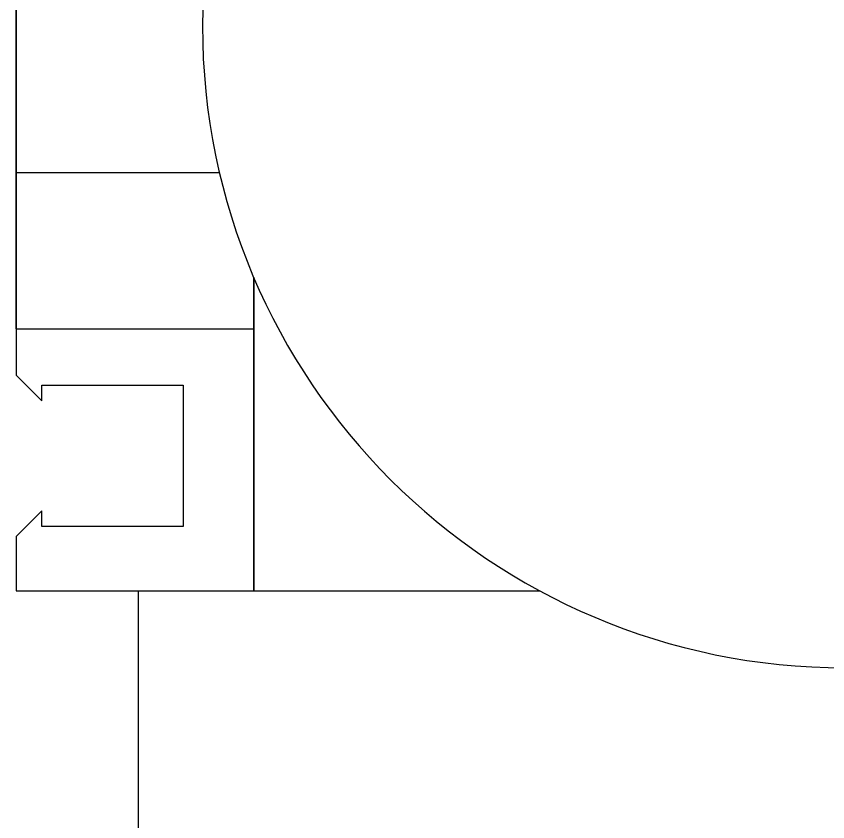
# Model space of a CAD drawing. Header units: millimetres. Extents: x -366 to 411, y -170 to 257.
# Drawn here: x 194.916 to 197.724, y 25.234 to 28.023 of the extents above; entities that cross this region are included whole.
import ezdxf

# ---------------------------------------------------------------- set-up
doc = ezdxf.new("R2010")
doc.units = ezdxf.units.MM
for name, color, linetype in [('MAIN-1', 7, 'Continuous'), ('MAIN-2', 7, 'Continuous'), ('Tag', 7, 'Continuous')]:
    doc.layers.add(name, color=color, linetype=linetype)
doc.styles.get("Standard").update_dxf_attribs({"font": 'arial.ttf'})

# ---------------------------------------------------------------- blocks, each defined once
blk = doc.blocks.new('Pressure Regulator Pneumatic')
at = {"layer": 'MAIN-1'}
for p, q in [((-2.0446, -0.871), (-2.0446, -1.9557)), ((-2.0446, -1.9557), (-2.0446, -0.871)), ((-2.8669, -1.9557), (-2.0446, -1.9557)), ((-2.4446, -1.9557), (-2.4446, -3.9114)), ((-2.0446, -1.9557), (-1.0556, -1.9557))]:
    blk.add_line(p, q, dxfattribs=at)
at = {"layer": 'MAIN-2'}
for p, q in [((-2.8669, 1.049), (-2.8669, -1.049)), ((-2.8669, -1.049), (-2.8669, 1.049)), ((-2.8669, -1.049), (-2.8669, 1.049)), ((-2.1634, -0.5087), (-2.8669, -0.5087)), ((-2.8669, -1.049), (-2.8669, -1.049)), ((-2.8669, -1.049), (-2.8669, -1.2099)), ((-2.8669, -1.049), (-2.8669, -1.049)), ((-2.8669, -1.049), (-2.0446, -1.049)), ((-2.0446, -1.049), (-2.0446, -1.049)), ((-2.0446, -1.049), (-2.0446, -1.049)), ((-2.0446, -1.049), (-2.0446, -1.049)), ((-2.0446, -1.049), (-2.0446, -1.049)), ((-2.8669, -1.2099), (-2.8669, -1.2099)), ((-2.8669, -1.2099), (-2.778, -1.2988)), ((-2.778, -1.2445), (-2.778, -1.2445)), ((-2.778, -1.2988), (-2.778, -1.2445)), ((-2.778, -1.2445), (-2.2891, -1.2445)), ((-2.2891, -1.2445), (-2.2891, -1.2445)), ((-2.2891, -1.2445), (-2.2891, -1.7335)), ((-2.778, -1.2988), (-2.778, -1.2988)), ((-2.778, -1.6792), (-2.8669, -1.768)), ((-2.778, -1.6792), (-2.778, -1.6792)), ((-2.778, -1.7335), (-2.778, -1.6792)), ((-2.778, -1.7335), (-2.778, -1.7335)), ((-2.2891, -1.7335), (-2.778, -1.7335)), ((-2.2891, -1.7335), (-2.2891, -1.7335)), ((-2.8669, -1.768), (-2.8669, -1.768)), ((-2.8669, -1.768), (-2.8669, -1.9557)), ((-2.8669, -1.9557), (-2.8669, -1.9557)), ((-2.0446, -1.9557), (-2.0446, -1.9557)), ((-2.0446, -1.9557), (-2.0446, -1.9557)), ((-2.0446, -1.9557), (-2.0446, -1.9557)), ((-2.0446, -1.9557), (-2.0446, -1.9557))]:
    blk.add_line(p, q, dxfattribs=at)
blk.add_arc((0, 0), 2.2224, 90, 270, dxfattribs=at)
at = {"flags": 1}
for tag, p in [('TYPE', (-0.5827, -6.9143)), ('DESCRIPTION', (-0.5928, -7.0777)), ('CONNECTIONTYPE', (-0.7404, -8.0331))]:
    blk.add_attdef(tag, p, '', height=0.1, dxfattribs=at)

msp = doc.modelspace()

# ---------------------------------------------------------------- block references
at = {"layer": 'Tag'}
msp.add_blockref('Pressure Regulator Pneumatic', (197.7829, 27.9898), dxfattribs=at)

doc.saveas('drawing.dxf')
